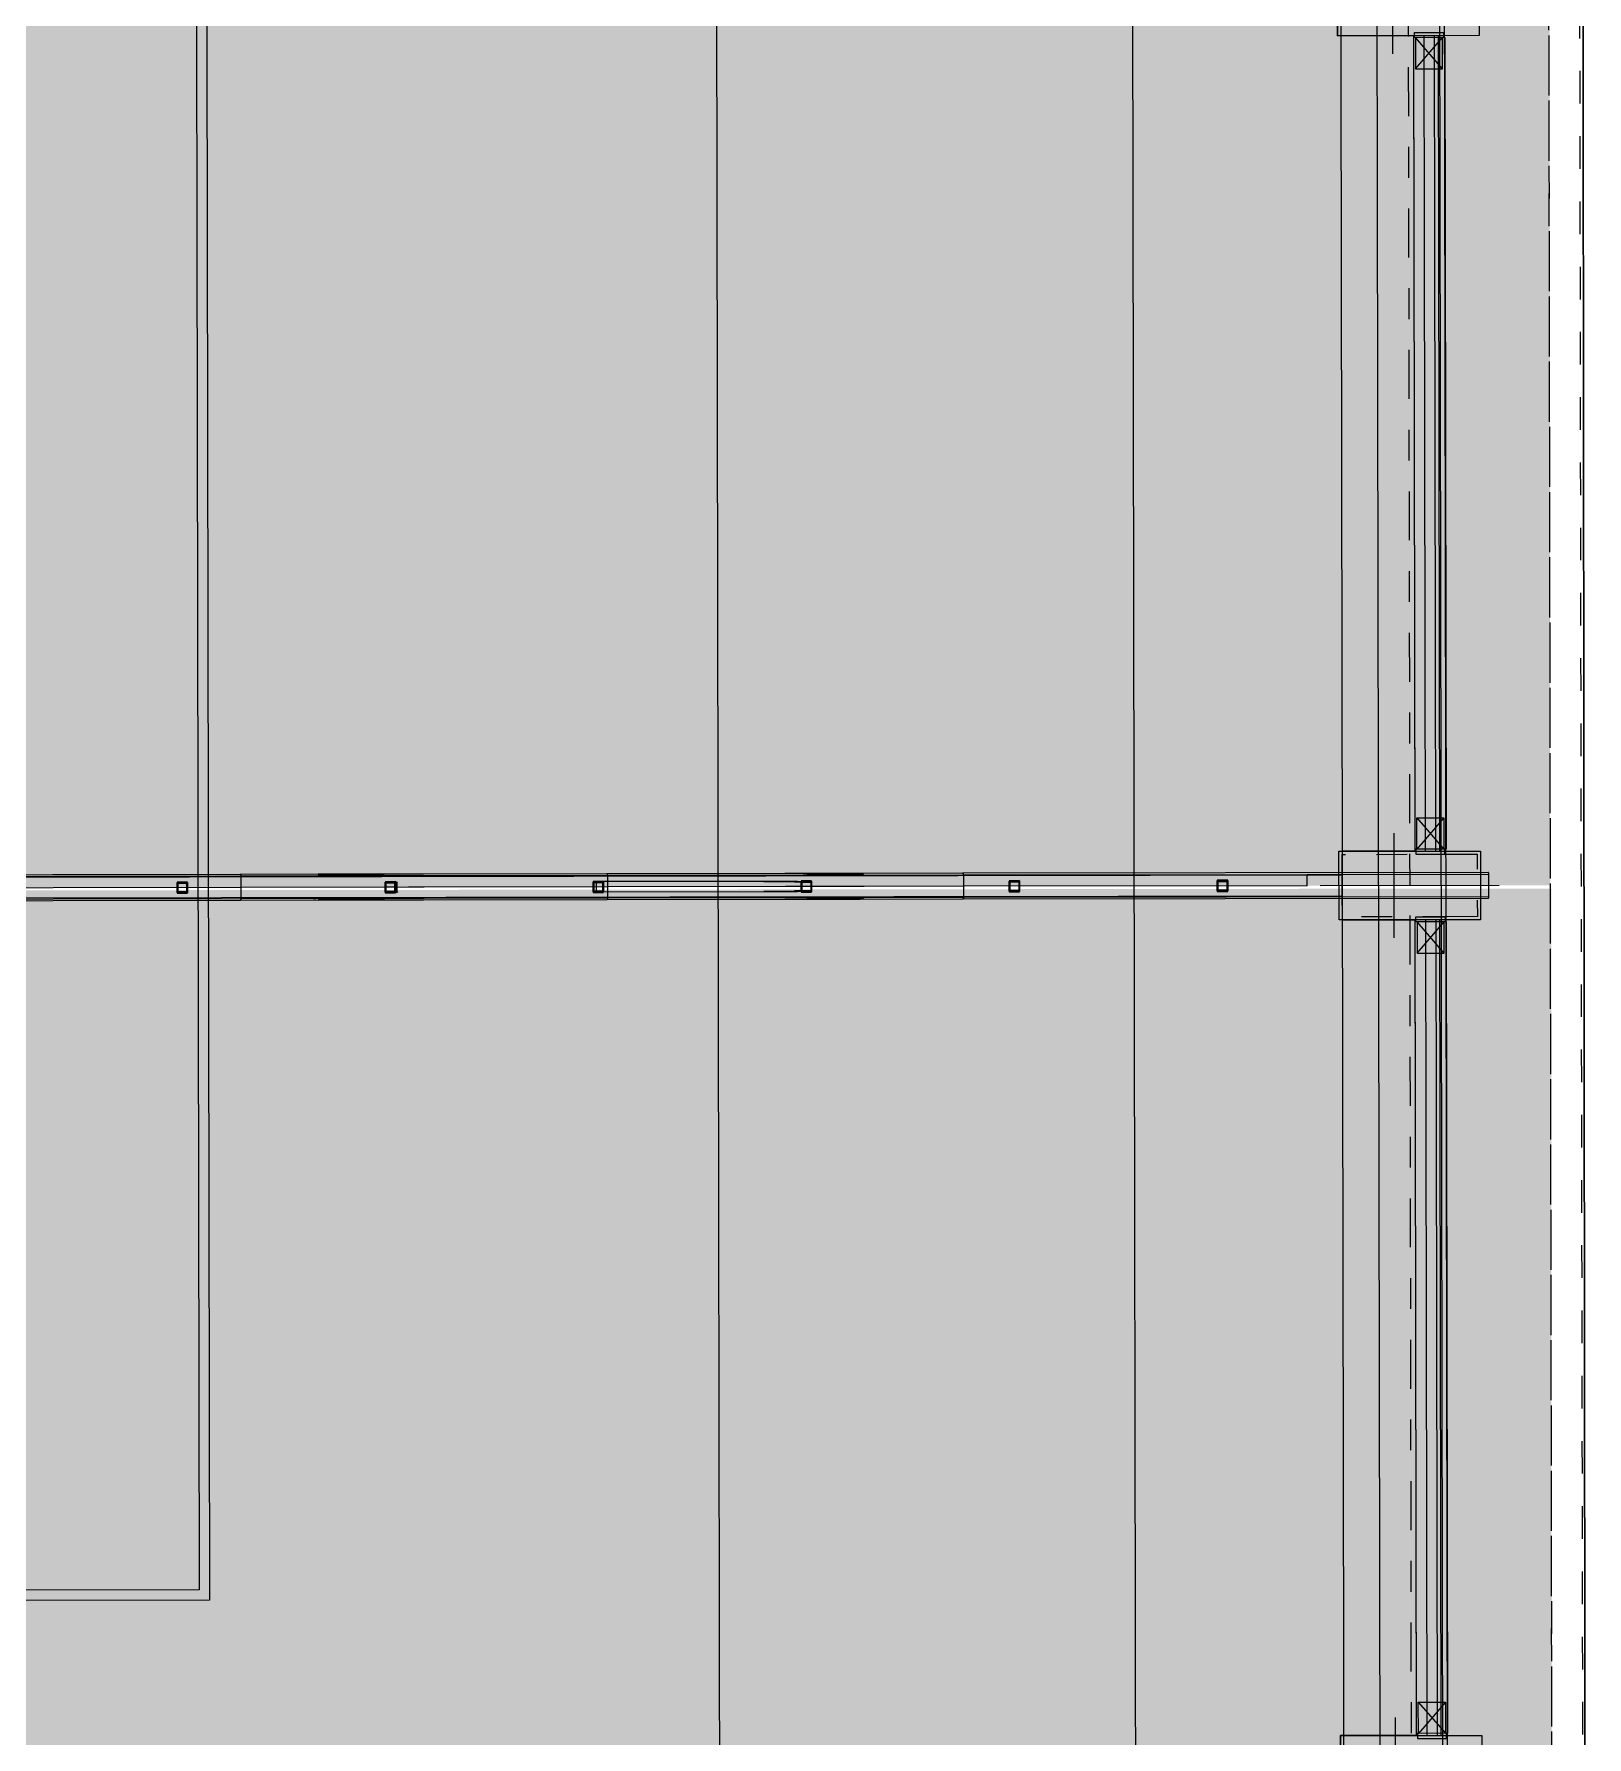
# Model space of a CAD drawing. Header units: inches. Extents: x 1693 to 10990, y 1878 to 5055.
# Drawn here: x 10313.09 to 10318.13, y 4348.23 to 4353.76 of the extents above; entities that cross this region are included whole.
import ezdxf

# ---------------------------------------------------------------- set-up
doc = ezdxf.new("R2010")
doc.units = ezdxf.units.IN
for name, pattern in [('Punto & Raya', [0.335139, 0.176389, -0.088194, 0, -0.070556]), ('Punto & Rayas', [0.335139, 0.15875, -0.088194, 0, -0.088194]), ('Rayas', [0.211667, 0.105833, -0.105833]), ('Rayas Pequeñas', [0.141111, 0.070556, -0.070556])]:
    doc.linetypes.add(name, pattern=pattern)
for name, color, linetype, lineweight, true_color in [('BLOQUE A-VIGAS_Pluma_Nº__69', 7, 'Continuous', 5, 0x71cebe), ('BLOQUE A-VIGAS_Pluma_Nº__90', 7, 'Continuous', 5, 0x00bfbf), ('BLOQUE E-MOBILIARIO_Pluma_Nº__28', 7, 'Continuous', 35, 0xa80f02), ('CUBIERTA CALAMINON Y TRANSLUCIDO_Pluma_Nº__4', 7, 'Continuous', 13, 0x029e21), ('CUBIERTA CALAMINON Y TRANSLUCIDO_Pluma_Nº__92', 7, 'Continuous', 13, 0xbf8080)]:
    doc.layers.add(name, color=color, linetype=linetype, lineweight=lineweight, true_color=true_color)
doc.layers.add('BLOQUE E-MOBILIARIO', color=7, linetype='Continuous')
doc.layers.add('CUBIERTA CALAMINON Y TRANSLUCIDO_Pluma_Nº__19', color=255, linetype='Continuous', lineweight=0)
doc.layers.add('CUBIERTA CALAMINON Y TRANSLUCIDO_Pluma_Nº__60', color=230, linetype='Continuous', lineweight=25)
pattern_1 = [(45, (0, 0), (-0.079549513, 0.079549513), []), (45, (-0.02652, 0.02652), (-0.079549513, 0.079549513), [])]

# ---------------------------------------------------------------- blocks, each defined once
blk = doc.blocks.new('SHS Conf en Caliente V 23[285]', base_point=(-5.4628, -420.0651))
at = {"layer": 'BLOQUE E-MOBILIARIO', "linetype": 'Continuous', "lineweight": 0, "true_color": 0xffffff}
h = blk.add_hatch(dxfattribs=at)
h.set_pattern_fill('ACERO', style=0, pattern_type=2)
h.set_pattern_definition(pattern_1)
h.paths.add_polyline_path([(-5.4311, -420.0495), (-5.4784, -420.0334), (-5.4946, -420.0807), (-5.4473, -420.0968)])
h.paths.add_polyline_path([(-5.4349, -420.0514), (-5.4491, -420.093), (-5.4908, -420.0788), (-5.4766, -420.0372)], flags=0)
at = {"layer": 'BLOQUE E-MOBILIARIO_Pluma_Nº__28', "color": 14, "linetype": 'Rayas Pequeñas', "lineweight": 35, "true_color": 0xa80f02}
for p, q in [((-5.4784, -420.0334), (-5.4946, -420.0807)), ((-5.4946, -420.0807), (-5.4473, -420.0968)), ((-5.4908, -420.0788), (-5.4766, -420.0372)), ((-5.4491, -420.093), (-5.4908, -420.0788)), ((-5.4311, -420.0495), (-5.4784, -420.0334)), ((-5.4766, -420.0372), (-5.4349, -420.0514)), ((-5.4349, -420.0514), (-5.4491, -420.093)), ((-5.4473, -420.0968), (-5.4311, -420.0495))]:
    blk.add_line(p, q, dxfattribs=at)
blk = doc.blocks.new('SHS Conf en Caliente V 23[286]', base_point=(-4.5165, -420.3882))
at = {"layer": 'BLOQUE E-MOBILIARIO', "linetype": 'Continuous', "lineweight": 0, "true_color": 0xffffff}
h = blk.add_hatch(dxfattribs=at)
h.set_pattern_fill('ACERO', style=0, pattern_type=2)
h.set_pattern_definition(pattern_1)
h.paths.add_polyline_path([(-4.4847, -420.3726), (-4.5321, -420.3565), (-4.5482, -420.4038), (-4.5009, -420.42)])
h.paths.add_polyline_path([(-4.4886, -420.3745), (-4.5028, -420.4162), (-4.5444, -420.4019), (-4.5302, -420.3603)], flags=0)
at = {"layer": 'BLOQUE E-MOBILIARIO_Pluma_Nº__28', "color": 14, "linetype": 'Rayas Pequeñas', "lineweight": 35, "true_color": 0xa80f02}
for p, q in [((-4.5321, -420.3565), (-4.5482, -420.4038)), ((-4.5482, -420.4038), (-4.5009, -420.42)), ((-4.5444, -420.4019), (-4.5302, -420.3603)), ((-4.5028, -420.4162), (-4.5444, -420.4019)), ((-4.4847, -420.3726), (-4.5321, -420.3565)), ((-4.5302, -420.3603), (-4.4886, -420.3745)), ((-4.4886, -420.3745), (-4.5028, -420.4162)), ((-4.5009, -420.42), (-4.4847, -420.3726))]:
    blk.add_line(p, q, dxfattribs=at)
blk = doc.blocks.new('SHS Conf en Caliente V 23[287]', base_point=(-3.5701, -420.7113))
at = {"layer": 'BLOQUE E-MOBILIARIO', "linetype": 'Continuous', "lineweight": 0, "true_color": 0xffffff}
h = blk.add_hatch(dxfattribs=at)
h.set_pattern_fill('ACERO', style=0, pattern_type=2)
h.set_pattern_definition(pattern_1)
h.paths.add_polyline_path([(-3.5384, -420.6958), (-3.5857, -420.6796), (-3.6019, -420.7269), (-3.5545, -420.7431)])
h.paths.add_polyline_path([(-3.5422, -420.6976), (-3.5564, -420.7393), (-3.5981, -420.7251), (-3.5838, -420.6834)], flags=0)
at = {"layer": 'BLOQUE E-MOBILIARIO_Pluma_Nº__28', "color": 14, "linetype": 'Rayas Pequeñas', "lineweight": 35, "true_color": 0xa80f02}
for p, q in [((-3.5857, -420.6796), (-3.6019, -420.7269)), ((-3.5981, -420.7251), (-3.5838, -420.6834)), ((-3.5384, -420.6958), (-3.5857, -420.6796)), ((-3.5838, -420.6834), (-3.5422, -420.6976)), ((-3.6019, -420.7269), (-3.5545, -420.7431)), ((-3.5564, -420.7393), (-3.5981, -420.7251)), ((-3.5422, -420.6976), (-3.5564, -420.7393)), ((-3.5545, -420.7431), (-3.5384, -420.6958))]:
    blk.add_line(p, q, dxfattribs=at)
blk = doc.blocks.new('SHS Conf en Caliente V 23[288]', base_point=(-2.6238, -421.0345))
at = {"layer": 'BLOQUE E-MOBILIARIO', "linetype": 'Continuous', "lineweight": 0, "true_color": 0xffffff}
h = blk.add_hatch(dxfattribs=at)
h.set_pattern_fill('ACERO', style=0, pattern_type=2)
h.set_pattern_definition(pattern_1)
h.paths.add_polyline_path([(-2.592, -421.0189), (-2.6394, -421.0027), (-2.6555, -421.0501), (-2.6082, -421.0662)])
h.paths.add_polyline_path([(-2.5958, -421.0208), (-2.6101, -421.0624), (-2.6517, -421.0482), (-2.6375, -421.0065)], flags=0)
at = {"layer": 'BLOQUE E-MOBILIARIO_Pluma_Nº__28', "color": 14, "linetype": 'Rayas Pequeñas', "lineweight": 35, "true_color": 0xa80f02}
for p, q in [((-2.6394, -421.0027), (-2.6555, -421.0501)), ((-2.6517, -421.0482), (-2.6375, -421.0065)), ((-2.592, -421.0189), (-2.6394, -421.0027)), ((-2.6375, -421.0065), (-2.5958, -421.0208)), ((-2.6555, -421.0501), (-2.6082, -421.0662)), ((-2.6101, -421.0624), (-2.6517, -421.0482)), ((-2.5958, -421.0208), (-2.6101, -421.0624)), ((-2.6082, -421.0662), (-2.592, -421.0189))]:
    blk.add_line(p, q, dxfattribs=at)
blk = doc.blocks.new('SHS Conf en Caliente V 23[289]', base_point=(-1.6774, -421.3576))
at = {"layer": 'BLOQUE E-MOBILIARIO', "linetype": 'Continuous', "lineweight": 0, "true_color": 0xffffff}
h = blk.add_hatch(dxfattribs=at)
h.set_pattern_fill('ACERO', style=0, pattern_type=2)
h.set_pattern_definition(pattern_1)
h.paths.add_polyline_path([(-1.6457, -421.342), (-1.693, -421.3259), (-1.7092, -421.3732), (-1.6618, -421.3893)])
h.paths.add_polyline_path([(-1.6495, -421.3439), (-1.6637, -421.3855), (-1.7053, -421.3713), (-1.6911, -421.3297)], flags=0)
at = {"layer": 'BLOQUE E-MOBILIARIO_Pluma_Nº__28', "color": 14, "linetype": 'Rayas Pequeñas', "lineweight": 35, "true_color": 0xa80f02}
for p, q in [((-1.693, -421.3259), (-1.7092, -421.3732)), ((-1.7053, -421.3713), (-1.6911, -421.3297)), ((-1.6457, -421.342), (-1.693, -421.3259)), ((-1.6911, -421.3297), (-1.6495, -421.3439)), ((-1.7092, -421.3732), (-1.6618, -421.3893)), ((-1.6637, -421.3855), (-1.7053, -421.3713)), ((-1.6495, -421.3439), (-1.6637, -421.3855)), ((-1.6618, -421.3893), (-1.6457, -421.342))]:
    blk.add_line(p, q, dxfattribs=at)
blk = doc.blocks.new('SHS Conf en Caliente V 23[290]', base_point=(-0.7311, -421.6807))
at = {"layer": 'BLOQUE E-MOBILIARIO', "linetype": 'Continuous', "lineweight": 0, "true_color": 0xffffff}
h = blk.add_hatch(dxfattribs=at)
h.set_pattern_fill('ACERO', style=0, pattern_type=2)
h.set_pattern_definition(pattern_1)
h.paths.add_polyline_path([(-0.6993, -421.6652), (-0.7466, -421.649), (-0.7628, -421.6963), (-0.7155, -421.7125)])
h.paths.add_polyline_path([(-0.7031, -421.667), (-0.7174, -421.7087), (-0.759, -421.6944), (-0.7448, -421.6528)], flags=0)
at = {"layer": 'BLOQUE E-MOBILIARIO_Pluma_Nº__28', "color": 14, "linetype": 'Rayas Pequeñas', "lineweight": 35, "true_color": 0xa80f02}
for p, q in [((-0.7466, -421.649), (-0.7628, -421.6963)), ((-0.759, -421.6944), (-0.7448, -421.6528)), ((-0.6993, -421.6652), (-0.7466, -421.649)), ((-0.7448, -421.6528), (-0.7031, -421.667)), ((-0.7155, -421.7125), (-0.6993, -421.6652)), ((-0.7628, -421.6963), (-0.7155, -421.7125)), ((-0.7174, -421.7087), (-0.759, -421.6944)), ((-0.7031, -421.667), (-0.7174, -421.7087))]:
    blk.add_line(p, q, dxfattribs=at)

msp = doc.modelspace()

# ---------------------------------------------------------------- hatches: boundary and pattern name
at = {"layer": 'CUBIERTA CALAMINON Y TRANSLUCIDO_Pluma_Nº__19', "linetype": 'Continuous', "lineweight": 0}
h = msp.add_hatch(color=255, dxfattribs=at)
h.set_gradient(color1=(255, 255, 255), color2=(0, 0, 0), one_color=1, name='INVCYLINDER')
h.paths.add_polyline_path([(10295.9747, 4353.8275), (10295.973, 4350.9585), (10318.0129, 4350.9953), (10318.0117, 4353.8538)])
h = msp.add_hatch(color=255, dxfattribs=at)
h.set_gradient(color1=(199, 200, 202), color2=(0, 0, 0), one_color=1, name='INVCYLINDER')
h.paths.add_polyline_path([(10295.9795, 4350.9586), (10295.9778, 4348.0896), (10318.0177, 4348.1264), (10318.0165, 4350.9848)])

# ---------------------------------------------------------------- linework, layer by layer
at = {"layer": 'BLOQUE A-VIGAS_Pluma_Nº__69', "color": 123, "linetype": 'Punto & Rayas', "lineweight": 5, "true_color": 0x71cebe}
msp.add_line((10317.5191, 4373.8346), (10317.5718, 4342.2764), dxfattribs=at)
at = {"layer": 'BLOQUE A-VIGAS_Pluma_Nº__90', "color": 132, "linetype": 'Continuous', "lineweight": 5, "true_color": 0x00bfbf}
for p, q in [((10317.4179, 4373.8344), (10317.4705, 4342.2763)), ((10317.6204, 4373.8348), (10317.6731, 4342.2766))]:
    msp.add_line(p, q, dxfattribs=at)
at = {"layer": 'CUBIERTA CALAMINON Y TRANSLUCIDO_Pluma_Nº__4', "color": 104, "linetype": 'Continuous', "lineweight": 5, "true_color": 0x029e21, "flags": 128}
for points in [[(10297.184, 4350.9973), (10297.7736, 4350.9983), (10298.8892, 4351.0002), (10300.0444, 4351.0021), (10301.2337, 4351.0041), (10302.4519, 4351.0061), (10303.6933, 4351.0082), (10304.9521, 4351.0103), (10306.2227, 4351.0124), (10307.4991, 4351.0146), (10308.7755, 4351.0167), (10310.0461, 4351.0188), (10311.3049, 4351.0209), (10312.5463, 4351.023), (10313.7645, 4351.025), (10314.9539, 4351.027), (10316.109, 4351.029), (10317.2246, 4351.0308), (10317.8143, 4351.0318)], [(10317.8116, 4351.0372), (10316.1066, 4351.0343), (10314.9517, 4351.0324), (10313.7627, 4351.0304), (10312.5449, 4351.0284), (10311.3038, 4351.0263), (10310.0454, 4351.0242), (10308.7752, 4351.0221), (10307.4991, 4351.02), (10306.2231, 4351.0178), (10304.9529, 4351.0157), (10303.6944, 4351.0136), (10302.4534, 4351.0115), (10301.2355, 4351.0095), (10300.0465, 4351.0075), (10298.8917, 4351.0056), (10297.1866, 4351.0028)], [(10315.7865, 4351.0284), (10314.9539, 4351.027), (10313.7645, 4351.025), (10312.5463, 4351.023), (10311.3049, 4351.0209), (10310.0461, 4351.0188), (10308.7755, 4351.0167), (10307.4991, 4351.0146), (10306.2227, 4351.0124), (10304.9521, 4351.0103), (10303.6933, 4351.0082), (10302.4519, 4351.0061), (10301.2337, 4351.0041), (10300.0444, 4351.0021), (10299.2117, 4351.0007)], [(10315.7739, 4351.0338), (10314.9517, 4351.0324), (10313.7627, 4351.0304), (10312.5449, 4351.0284), (10311.3038, 4351.0263), (10310.0454, 4351.0242), (10308.7752, 4351.0221), (10307.4991, 4351.02), (10306.2231, 4351.0178), (10304.9529, 4351.0157), (10303.6944, 4351.0136), (10302.4534, 4351.0115), (10301.2355, 4351.0095), (10300.0465, 4351.0075), (10299.2244, 4351.0062)], [(10313.7627, 4351.0304), (10313.763, 4351.0303), (10313.7634, 4351.03), (10313.7637, 4351.0295), (10313.764, 4351.0289), (10313.7642, 4351.028), (10313.7644, 4351.0271), (10313.7645, 4351.0261), (10313.7645, 4351.025), (10313.7646, 4350.9882), (10313.7646, 4350.9515), (10313.7646, 4350.9504), (10313.7645, 4350.9494), (10313.7643, 4350.9485), (10313.7641, 4350.9476), (10313.7638, 4350.947), (10313.7635, 4350.9465), (10313.7632, 4350.9462), (10313.7628, 4350.9461)], [(10313.7627, 4351.0304), (10313.763, 4351.0303), (10313.7634, 4351.03), (10313.7637, 4351.0295), (10313.764, 4351.0289), (10313.7642, 4351.028), (10313.7644, 4351.0271), (10313.7645, 4351.0261), (10313.7645, 4351.025), (10313.7646, 4350.9882), (10313.7646, 4350.9515), (10313.7646, 4350.9504), (10313.7645, 4350.9494), (10313.7643, 4350.9485), (10313.7641, 4350.9476), (10313.7638, 4350.947), (10313.7635, 4350.9465), (10313.7632, 4350.9462), (10313.7628, 4350.9461)], [(10314.0078, 4351.0254), (10314.0004, 4351.0254)], [(10314.2246, 4351.0258), (10314.0078, 4351.0254)], [(10314.2172, 4351.0312), (10314.0152, 4351.0309)], [(10314.2172, 4351.0285), (10314.0152, 4351.0282)], [(10315.6014, 4351.0335), (10314.9517, 4351.0324), (10314.2172, 4351.0312)], [(10314.23, 4351.0285), (10314.2172, 4351.0285)], [(10314.232, 4351.0258), (10314.2246, 4351.0258)], [(10315.5887, 4351.0281), (10314.9539, 4351.027), (10314.232, 4351.0258)], [(10314.9517, 4351.0324), (10314.9522, 4351.0323), (10314.9526, 4351.032), (10314.9529, 4351.0315), (10314.9533, 4351.0308), (10314.9535, 4351.03), (10314.9537, 4351.0291), (10314.9538, 4351.0281), (10314.9539, 4351.027), (10314.9539, 4351.0071)], [(10314.9517, 4351.0324), (10314.9522, 4351.0323), (10314.9526, 4351.032), (10314.9529, 4351.0315), (10314.9533, 4351.0308), (10314.9535, 4351.03), (10314.9537, 4351.0291), (10314.9538, 4351.0281), (10314.9539, 4351.027), (10314.9539, 4350.9902), (10314.954, 4350.9534), (10314.954, 4350.9524), (10314.9538, 4350.9514), (10314.9537, 4350.9504), (10314.9534, 4350.9496), (10314.9531, 4350.9489), (10314.9527, 4350.9485), (10314.9523, 4350.9481), (10314.9519, 4350.948)], [(10314.9517, 4351.0324), (10314.9522, 4351.0323), (10314.9526, 4351.032), (10314.9529, 4351.0315), (10314.9533, 4351.0308), (10314.9535, 4351.03), (10314.9537, 4351.0291), (10314.9538, 4351.0281), (10314.9539, 4351.027), (10314.9539, 4350.9902), (10314.954, 4350.9534), (10314.954, 4350.9524), (10314.9538, 4350.9514), (10314.9537, 4350.9504), (10314.9534, 4350.9496), (10314.9531, 4350.9489), (10314.9527, 4350.9485), (10314.9523, 4350.9481), (10314.9519, 4350.948)], [(10315.595, 4351.0281), (10315.5887, 4351.0281)], [(10315.7802, 4351.0284), (10315.595, 4351.0281)], [(10315.7739, 4351.0338), (10315.6014, 4351.0335)], [(10315.7739, 4351.0311), (10315.6014, 4351.0308)], [(10317.8116, 4351.0372), (10316.1066, 4351.0343), (10315.7739, 4351.0338)], [(10315.7848, 4351.0311), (10315.7739, 4351.0311)], [(10315.7865, 4351.0284), (10315.7802, 4351.0284)], [(10315.7865, 4351.0284), (10316.109, 4351.029), (10317.2246, 4351.0308), (10317.8143, 4351.0318)], [(10316.1066, 4351.0343), (10316.107, 4351.0342), (10316.1075, 4351.0339), (10316.1079, 4351.0334), (10316.1083, 4351.0328), (10316.1086, 4351.0319), (10316.1088, 4351.031), (10316.109, 4351.03), (10316.109, 4351.029), (10316.1091, 4350.9922), (10316.1092, 4350.9554), (10316.1091, 4350.9543), (10316.109, 4350.9533), (10316.1087, 4350.9524), (10316.1084, 4350.9516), (10316.1081, 4350.9509), (10316.1076, 4350.9504), (10316.1072, 4350.9501), (10316.1067, 4350.95)], [(10316.1066, 4351.0343), (10316.107, 4351.0342), (10316.1075, 4351.0339), (10316.1079, 4351.0334), (10316.1083, 4351.0328), (10316.1086, 4351.0319), (10316.1088, 4351.031), (10316.109, 4351.03), (10316.109, 4351.029), (10316.1091, 4350.9922), (10316.1092, 4350.9554), (10316.1091, 4350.9543), (10316.109, 4350.9533), (10316.1087, 4350.9524), (10316.1084, 4350.9516), (10316.1081, 4350.9509), (10316.1076, 4350.9504), (10316.1072, 4350.9501), (10316.1067, 4350.95)], [(10317.2247, 4350.994), (10317.2246, 4351.0308)], [(10317.2247, 4350.994), (10317.2246, 4351.0308)], [(10317.8118, 4350.9528), (10317.8123, 4350.9529), (10317.8128, 4350.9532), (10317.8132, 4350.9537), (10317.8136, 4350.9544), (10317.8139, 4350.9552), (10317.8142, 4350.9562), (10317.8143, 4350.9572), (10317.8144, 4350.9582), (10317.8143, 4351.0318), (10317.8142, 4351.0329), (10317.8141, 4351.0339), (10317.8138, 4351.0348), (10317.8135, 4351.0356), (10317.8131, 4351.0363), (10317.8126, 4351.0368), (10317.8121, 4351.0371), (10317.8116, 4351.0372)], [(10317.8118, 4350.9528), (10317.8123, 4350.9529), (10317.8128, 4350.9532), (10317.8132, 4350.9537), (10317.8136, 4350.9544), (10317.8139, 4350.9552), (10317.8142, 4350.9562), (10317.8143, 4350.9572), (10317.8144, 4350.9582), (10317.8143, 4351.0318), (10317.8142, 4351.0329), (10317.8141, 4351.0339), (10317.8138, 4351.0348), (10317.8135, 4351.0356), (10317.8131, 4351.0363), (10317.8126, 4351.0368), (10317.8121, 4351.0371), (10317.8116, 4351.0372)], [(10317.8144, 4350.9582), (10316.1092, 4350.9554), (10314.954, 4350.9534), (10313.7646, 4350.9515), (10312.5464, 4350.9494), (10311.3051, 4350.9473), (10310.0462, 4350.9452), (10308.7757, 4350.9431), (10307.4992, 4350.941), (10306.2228, 4350.9389), (10304.9523, 4350.9367), (10303.6934, 4350.9346), (10302.452, 4350.9326), (10301.2339, 4350.9305), (10300.0445, 4350.9285), (10298.8893, 4350.9266), (10297.1841, 4350.9238)], [(10317.2247, 4350.994), (10316.1091, 4350.9922), (10314.9539, 4350.9902), (10313.7646, 4350.9882), (10312.5464, 4350.9862), (10311.305, 4350.9841), (10310.0462, 4350.982), (10308.7756, 4350.9799), (10307.5127, 4350.9778)], [(10315.7866, 4350.9916), (10314.9539, 4350.9902), (10313.7646, 4350.9882), (10312.5464, 4350.9862), (10311.305, 4350.9841), (10310.0462, 4350.982), (10308.7756, 4350.9799), (10307.5127, 4350.9778)], [(10314.2718, 4350.9891), (10314.2321, 4350.989)], [(10314.2449, 4351.0059), (10314.2478, 4351.0059)], [(10314.2478, 4351.0039), (10314.2449, 4351.0039)], [(10314.2449, 4350.9742), (10314.2479, 4350.9742)], [(10314.2479, 4350.9722), (10314.2449, 4350.9722)], [(10314.2478, 4351.0039), (10314.2478, 4351.0059)], [(10314.2479, 4350.9722), (10314.2479, 4350.9742)], [(10314.2496, 4351.0059), (10314.2496, 4351.0039)], [(10314.2496, 4350.9722), (10314.2496, 4350.9742)], [(10314.2551, 4351.0059), (10314.2564, 4351.0048)], [(10314.2564, 4350.9734), (10314.2552, 4350.9722)], [(10314.2564, 4351.0048), (10314.2565, 4351.0039)], [(10314.2566, 4350.9742), (10314.2564, 4350.9734)], [(10314.2695, 4351.0048), (10314.2659, 4351.006)], [(10314.2659, 4350.9722), (10314.2696, 4350.9734)], [(10314.2692, 4351.006), (10314.2728, 4351.0048)], [(10314.271, 4351.0033), (10314.2692, 4351.0039)], [(10314.2692, 4350.9742), (10314.271, 4350.9748)], [(10314.2729, 4350.9734), (10314.2692, 4350.9722)], [(10314.2699, 4351.0039), (10314.2695, 4351.0048)], [(10314.2696, 4350.9734), (10314.27, 4350.9742)], [(10314.2718, 4351.0019), (10314.271, 4351.0033)], [(10314.271, 4350.9748), (10314.2718, 4350.9763)], [(10314.2718, 4350.9763), (10314.2718, 4350.9891), (10314.2718, 4351.0019)], [(10314.2728, 4351.0048), (10314.2733, 4351.0039)], [(10314.2733, 4350.9742), (10314.2729, 4350.9734)], [(10314.9183, 4350.9902), (10314.3086, 4350.9892)], [(10314.9188, 4350.9745), (10314.9184, 4350.9773), (10314.9183, 4351.003), (10314.9188, 4351.0059)], [(10314.9188, 4351.0059), (10314.9198, 4351.0071)], [(10314.9199, 4350.9733), (10314.9188, 4350.9745)], [(10315.5706, 4351.0081), (10314.9198, 4351.0071)], [(10315.5707, 4350.9744), (10314.9199, 4350.9733)], [(10314.954, 4350.9734), (10314.954, 4350.9534), (10314.954, 4350.9524), (10314.9538, 4350.9514), (10314.9537, 4350.9504), (10314.9534, 4350.9496), (10314.9531, 4350.9489), (10314.9527, 4350.9485), (10314.9523, 4350.9481), (10314.9519, 4350.948)], [(10315.563, 4351.0069), (10315.4611, 4351.0068)], [(10315.563, 4350.9756), (10315.4612, 4350.9754)], [(10315.5668, 4351.0055), (10315.5614, 4351.0055)], [(10315.5669, 4350.977), (10315.5614, 4350.977)], [(10315.5706, 4351.0061), (10315.562, 4351.0061)], [(10315.5707, 4350.9764), (10315.5621, 4350.9764)], [(10315.5988, 4351.007), (10315.563, 4351.0069)], [(10315.5988, 4350.9756), (10315.563, 4350.9756)], [(10315.5888, 4351.0055), (10315.5668, 4351.0055)], [(10315.5888, 4350.977), (10315.5669, 4350.977)], [(10315.5951, 4351.0082), (10315.5888, 4351.0082)], [(10315.5888, 4351.0061), (10315.5951, 4351.0062)], [(10315.5951, 4350.9765), (10315.5888, 4350.9764)], [(10315.5888, 4350.9744), (10315.5951, 4350.9744)], [(10315.5996, 4351.0082), (10315.5988, 4351.0082)], [(10315.5988, 4351.0062), (10315.5997, 4351.0062)], [(10315.5997, 4350.9765), (10315.5988, 4350.9765)], [(10315.5988, 4350.9744), (10315.5997, 4350.9744)], [(10315.5996, 4351.0082), (10315.5997, 4351.0062)], [(10315.5997, 4350.9765), (10315.5997, 4350.9744)], [(10317.2247, 4350.994), (10316.1091, 4350.9922), (10315.7866, 4350.9916)], [(10317.8144, 4350.9582), (10316.1092, 4350.9554), (10315.7867, 4350.9548)], [(10317.8118, 4350.9528), (10316.1067, 4350.95), (10314.9519, 4350.948), (10313.7628, 4350.9461), (10312.545, 4350.944), (10311.304, 4350.9419), (10310.0455, 4350.9398), (10308.7753, 4350.9377), (10307.4993, 4350.9356), (10306.2232, 4350.9335), (10304.953, 4350.9313), (10303.6945, 4350.9292), (10302.4535, 4350.9272), (10301.2357, 4350.9251), (10300.0466, 4350.9231), (10298.8918, 4350.9212), (10297.1867, 4350.9184)], [(10315.7867, 4350.9548), (10314.954, 4350.9534), (10313.7646, 4350.9515), (10312.5464, 4350.9494), (10311.3051, 4350.9473), (10310.0462, 4350.9452), (10308.7757, 4350.9431), (10307.4992, 4350.941), (10306.2228, 4350.9389), (10304.9523, 4350.9367), (10303.6934, 4350.9346), (10302.452, 4350.9326), (10301.2339, 4350.9305), (10300.0445, 4350.9285), (10299.2118, 4350.9272)], [(10315.774, 4350.9494), (10314.9519, 4350.948), (10313.7628, 4350.9461), (10312.545, 4350.944), (10311.304, 4350.9419), (10310.0455, 4350.9398), (10308.7753, 4350.9377), (10307.4993, 4350.9356), (10306.2232, 4350.9335), (10304.953, 4350.9313), (10303.6945, 4350.9292), (10302.4535, 4350.9272), (10301.2357, 4350.9251), (10300.0466, 4350.9231), (10299.2245, 4350.9218)], [(10314.0079, 4350.9519), (10314.0005, 4350.9518)], [(10314.2248, 4350.9522), (10314.0079, 4350.9519)], [(10314.2173, 4350.9495), (10314.0154, 4350.9492)], [(10314.2173, 4350.9468), (10314.0154, 4350.9465)], [(10314.2301, 4350.9495), (10314.2173, 4350.9495)], [(10315.6015, 4350.9491), (10314.9519, 4350.948), (10314.2173, 4350.9468)], [(10314.2322, 4350.9522), (10314.2248, 4350.9522)], [(10315.5888, 4350.9545), (10314.954, 4350.9534), (10314.2322, 4350.9522)], [(10315.5952, 4350.9545), (10315.5888, 4350.9545)], [(10315.7803, 4350.9548), (10315.5952, 4350.9545)], [(10315.774, 4350.9521), (10315.6015, 4350.9518)], [(10315.774, 4350.9494), (10315.6015, 4350.9491)], [(10317.8118, 4350.9528), (10316.1067, 4350.95), (10315.774, 4350.9494)], [(10315.7849, 4350.9521), (10315.774, 4350.9521)], [(10315.7867, 4350.9548), (10315.7803, 4350.9548)]]:
    msp.add_lwpolyline(points, dxfattribs=at)
at = {"layer": 'CUBIERTA CALAMINON Y TRANSLUCIDO_Pluma_Nº__60', "color": 230, "linetype": 'Continuous', "lineweight": 25}
for p, q in [((10317.5021, 4353.6934), (10317.5016, 4354.0334)), ((10317.6708, 4353.7456), (10317.5695, 4353.7454)), ((10317.5695, 4353.7454), (10317.5739, 4351.1127)), ((10317.6642, 4353.6443), (10317.5763, 4353.7454)), ((10317.5764, 4353.6442), (10317.664, 4353.7456)), ((10317.6033, 4353.7522), (10317.6077, 4351.106)), ((10317.637, 4353.7523), (10317.6414, 4351.1061)), ((10317.6708, 4353.7456), (10317.6752, 4351.1129)), ((10317.5805, 4351.214), (10317.6684, 4351.1129)), ((10317.6683, 4351.2142), (10317.5807, 4351.1128)), ((10317.5069, 4350.8245), (10317.5064, 4351.1645)), ((10317.6752, 4351.1129), (10317.5739, 4351.1127)), ((10317.3378, 4351.028), (10296.7492, 4350.9936)), ((10317.3379, 4350.9605), (10296.7493, 4350.9261)), ((10317.8473, 4350.9951), (10317.2672, 4350.9941)), ((10317.6756, 4350.8766), (10317.5743, 4350.8765)), ((10317.5743, 4350.8765), (10317.5787, 4348.2438)), ((10317.669, 4350.7754), (10317.5811, 4350.8765)), ((10317.5812, 4350.7752), (10317.6688, 4350.8766)), ((10317.6081, 4350.8833), (10317.6125, 4348.2371)), ((10317.6418, 4350.8833), (10317.6462, 4348.2372)), ((10317.6756, 4350.8766), (10317.68, 4348.244)), ((10317.5853, 4348.3451), (10317.6732, 4348.244)), ((10317.673, 4348.3452), (10317.5855, 4348.2438)), ((10317.5117, 4347.9556), (10317.5112, 4348.2956)), ((10317.68, 4348.244), (10317.5787, 4348.2438))]:
    msp.add_line(p, q, dxfattribs=at)
at = {"layer": 'CUBIERTA CALAMINON Y TRANSLUCIDO_Pluma_Nº__60', "color": 230, "linetype": 'Rayas', "lineweight": 25, "flags": 128}
for points in [[(10318.0278, 4342.051), (10296.0892, 4342.0144), (10296.0354, 4374.2476), (10317.974, 4374.2843)], [(10317.9742, 4374.2843), (10318.028, 4342.051), (10318.1293, 4342.0512), (10318.0755, 4374.2844)]]:
    msp.add_lwpolyline(points, close=True, dxfattribs=at)
at = {"layer": 'CUBIERTA CALAMINON Y TRANSLUCIDO_Pluma_Nº__60', "color": 230, "linetype": 'Continuous', "lineweight": 25, "flags": 128}
for points in [[(10317.3, 4373.6925), (10317.3518, 4342.6406), (10299.8007, 4342.6113), (10299.7489, 4373.6632)], [(10316.626, 4373.0163), (10316.6756, 4343.3145), (10300.4746, 4343.2874), (10300.4251, 4372.9893)], [(10315.2782, 4371.664), (10315.3233, 4344.6623), (10301.8225, 4344.6398), (10301.7774, 4371.6414)], [(10317.7822, 4353.7525), (10317.3231, 4353.7517), (10317.3228, 4353.9745), (10317.7818, 4353.9753)], [(10317.5729, 4353.7454), (10317.5729, 4353.7623), (10317.6674, 4353.7624), (10317.6674, 4353.7456)], [(10317.664, 4353.7456), (10317.5763, 4353.7454), (10317.5764, 4353.6442), (10317.6642, 4353.6443)], [(10317.6684, 4351.1129), (10317.5807, 4351.1128), (10317.5805, 4351.214), (10317.6683, 4351.2142)], [(10317.7869, 4350.8836), (10317.3279, 4350.8828), (10317.3275, 4351.1056), (10317.7866, 4351.1063)], [(10317.5773, 4351.1127), (10317.5773, 4351.0959), (10317.6718, 4351.096), (10317.6718, 4351.1129)], [(10317.5777, 4350.8765), (10317.5777, 4350.8934), (10317.6722, 4350.8935), (10317.6722, 4350.8766)], [(10317.6688, 4350.8766), (10317.5811, 4350.8765), (10317.5812, 4350.7752), (10317.669, 4350.7754)], [(10317.6732, 4348.244), (10317.5855, 4348.2438), (10317.5853, 4348.3451), (10317.673, 4348.3452)], [(10317.7917, 4348.0147), (10317.3327, 4348.0139), (10317.3323, 4348.2367), (10317.7914, 4348.2374)], [(10317.5821, 4348.2438), (10317.5821, 4348.2269), (10317.6766, 4348.2271), (10317.6766, 4348.244)]]:
    msp.add_lwpolyline(points, close=True, dxfattribs=at)
for points in [[(10317.5599, 4359.49), (10317.5644, 4356.8438), (10317.318, 4356.8434), (10317.3184, 4356.6207), (10317.5647, 4356.6211), (10317.5691, 4353.9749), (10317.3228, 4353.9745), (10317.3231, 4353.7517), (10317.5695, 4353.7522), (10317.5739, 4351.106), (10317.3377, 4351.1056), (10317.338, 4350.8828), (10317.5743, 4350.8832), (10317.5787, 4348.2371), (10317.3323, 4348.2367), (10317.3327, 4348.0139)], [(10313.6469, 4358.1604), (10313.6627, 4348.6761), (10303.4696, 4348.659), (10303.4538, 4358.1434)], [(10313.6131, 4358.1603), (10313.6289, 4348.7098), (10303.5033, 4348.6928), (10303.4875, 4358.1434)], [(10317.6549, 4351.1061), (10317.6505, 4353.7523)], [(10317.6597, 4348.2372), (10317.6553, 4350.8834)]]:
    msp.add_lwpolyline(points, dxfattribs=at)
at = {"layer": 'CUBIERTA CALAMINON Y TRANSLUCIDO_Pluma_Nº__60', "color": 230, "linetype": 'Punto & Raya', "lineweight": 25, "flags": 128}
msp.add_lwpolyline([(10317.7768, 4350.8937), (10317.338, 4350.893), (10317.3377, 4351.0955), (10317.7765, 4351.0962)], close=True, dxfattribs=at)
at = {"layer": 'CUBIERTA CALAMINON Y TRANSLUCIDO_Pluma_Nº__60', "color": 230, "linetype": 'Continuous', "lineweight": 25, "flags": 128}
msp.add_lwpolyline([(10313.6357, 4344.6595, 0.414214), (10309.5787, 4348.703), (10307.5536, 4348.6996, 0.414214), (10303.5101, 4344.6426)], format="xyb", dxfattribs=at)
at = {"layer": 'CUBIERTA CALAMINON Y TRANSLUCIDO_Pluma_Nº__92', "color": 23, "linetype": 'Continuous', "lineweight": 13, "true_color": 0xbf8080, "flags": 128}
for points in [[(10317.6899, 4342.2867), (10317.666, 4356.6249)], [(10318.1167, 4356.6253), (10318.1325, 4342.2875)], [(10318.1325, 4342.2875), (10318.1168, 4356.6253)]]:
    msp.add_lwpolyline(points, dxfattribs=at)

# ---------------------------------------------------------------- block references
at = {"layer": 'BLOQUE E-MOBILIARIO', "color": 5, "linetype": 'Rayas Pequeñas', "lineweight": 13, "xscale": 0.6750421965442606, "yscale": 0.6750421965442606, "zscale": 0.6750421965442606, "rotation": 18.94787699857764}
for name, p in [('SHS Conf en Caliente V 23[285]', (10313.5746, 4350.9879)), ('SHS Conf en Caliente V 23[286]', (10314.2496, 4350.9891)), ('SHS Conf en Caliente V 23[287]', (10314.9246, 4350.9902)), ('SHS Conf en Caliente V 23[288]', (10315.5997, 4350.9913)), ('SHS Conf en Caliente V 23[289]', (10316.2747, 4350.9924)), ('SHS Conf en Caliente V 23[290]', (10316.9498, 4350.9936))]:
    msp.add_blockref(name, p, dxfattribs=at)

doc.saveas('drawing.dxf')
